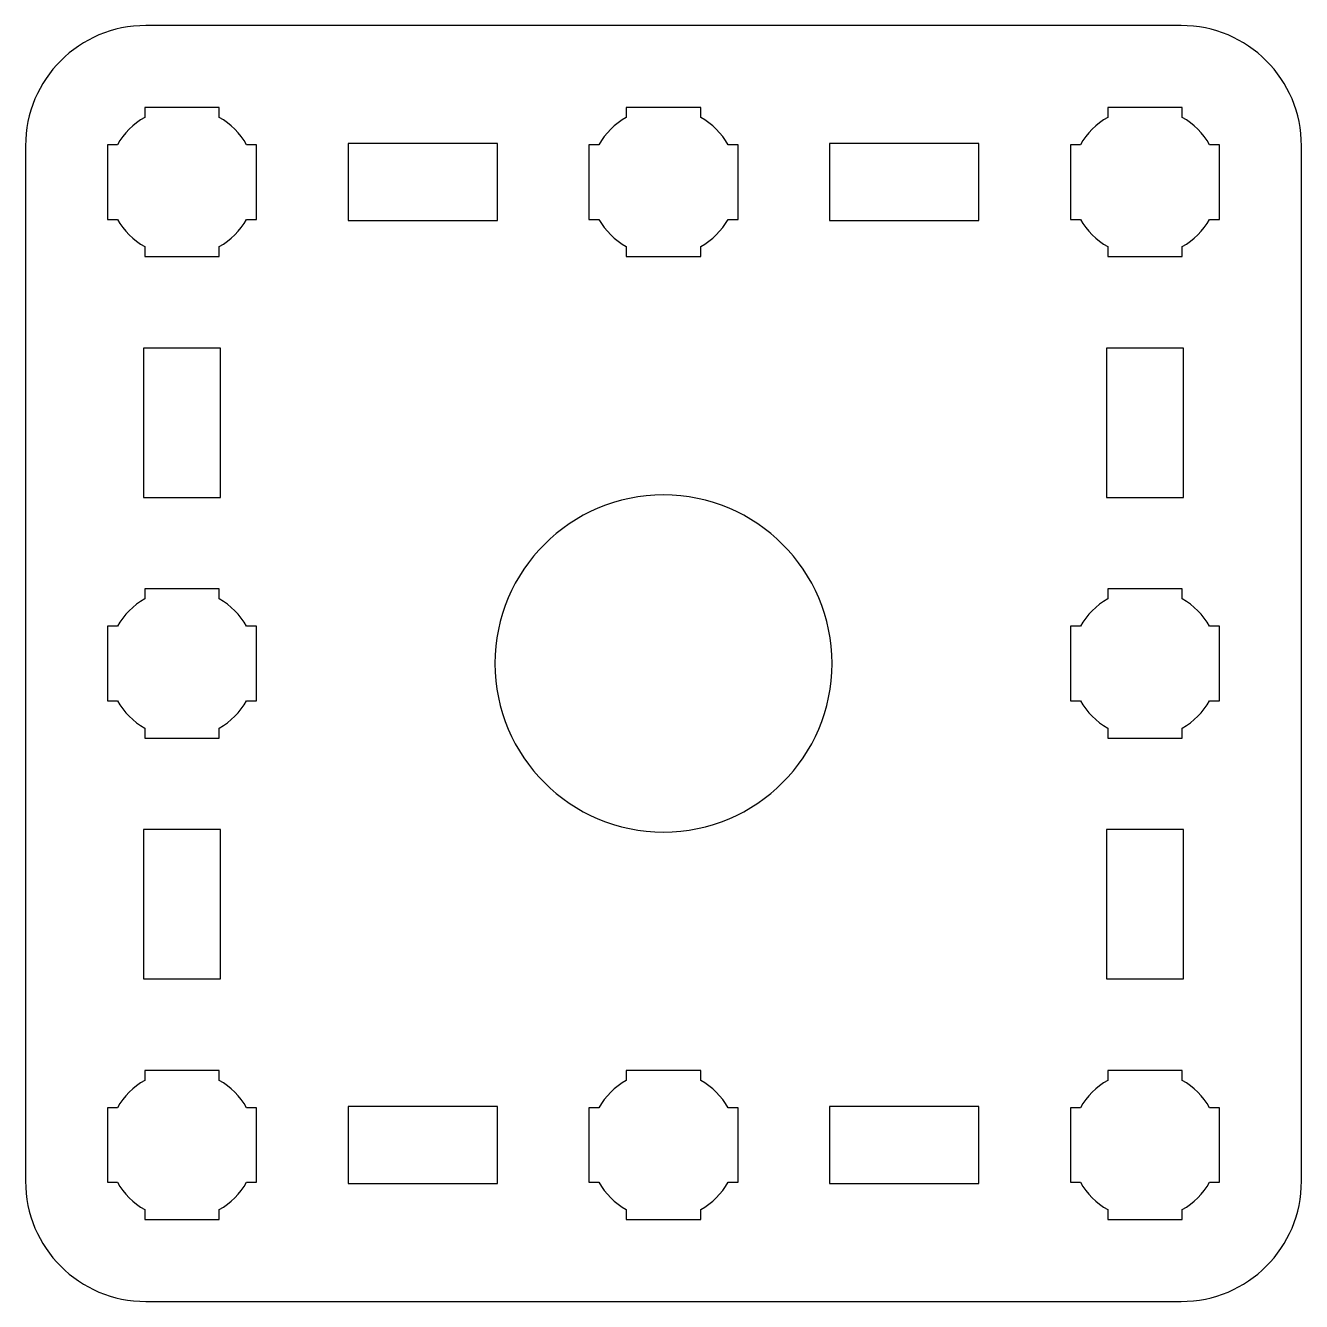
# Model space of a CAD drawing. Extents: x -162 to -48, y -145 to -92.
# Drawn here: x -161.5 to -108.5, y -145 to -92 of the extents above; entities that cross this region are included whole.
import ezdxf

# ---------------------------------------------------------------- set-up
doc = ezdxf.new("R2010")
doc.units = 0
doc.header["$MEASUREMENT"] = 0
doc.layers.add('LAYER_1', color=7, linetype='CONTINUOUS')

msp = doc.modelspace()

# ---------------------------------------------------------------- linework, layer by layer
at = {"layer": 'LAYER_1'}
for points, knots in [([(-156.4994, -91.9997), (-156.4994, -91.9997), (-113.5007, -91.9997), (-113.5007, -91.9997), (-113.5007, -91.9997), (-110.7293, -91.9997), (-108.4997, -94.2306), (-108.4997, -97.0006), (-108.4997, -97.0006), (-108.4997, -97.0006), (-108.4997, -139.9993), (-108.4997, -139.9993), (-108.4997, -139.9993), (-108.4997, -142.7707), (-110.7293, -145.0003), (-113.5007, -145.0003), (-113.5007, -145.0003), (-113.5007, -145.0003), (-156.4994, -145.0003), (-156.4994, -145.0003), (-156.4994, -145.0003), (-159.2694, -145.0003), (-161.5003, -142.7707), (-161.5003, -139.9993), (-161.5003, -139.9993), (-161.5003, -139.9993), (-161.5003, -97.0006), (-161.5003, -97.0006), (-161.5003, -97.0006), (-161.5003, -94.2306), (-159.2694, -91.9997), (-156.4994, -91.9997)], [0, 0, 0, 0, 0.125, 0.125, 0.125, 0.125, 0.25, 0.25, 0.25, 0.25, 0.375, 0.375, 0.375, 0.375, 0.5, 0.5, 0.5, 0.5, 0.625, 0.625, 0.625, 0.625, 0.75, 0.75, 0.75, 0.75, 0.875, 0.875, 0.875, 0.875, 1, 1, 1, 1]), ([(-156.5498, -101.6003), (-156.5498, -101.6003), (-156.5498, -101.1851), (-156.5498, -101.1851), (-156.5498, -101.1851), (-157.0204, -100.9131), (-157.4126, -100.521), (-157.6849, -100.0505), (-157.6849, -100.0505), (-157.6849, -100.0505), (-158.0997, -100.0505), (-158.0997, -100.0505), (-158.0997, -100.0505), (-158.0997, -100.0505), (-158.0997, -98.516), (-158.0997, -98.516), (-158.0997, -98.516), (-158.0997, -98.516), (-158.1, -98.5), (-158.1, -98.5), (-158.1, -98.5), (-158.1, -98.5), (-158.0997, -98.484), (-158.0997, -98.484), (-158.0997, -98.484), (-158.0997, -98.484), (-158.0997, -96.9508), (-158.0997, -96.9508), (-158.0997, -96.9508), (-158.0997, -96.9508), (-157.6854, -96.9508), (-157.6854, -96.9508), (-157.6854, -96.9508), (-157.4131, -96.48), (-157.0206, -96.0873), (-156.5498, -95.815), (-156.5498, -95.815), (-156.5498, -95.815), (-156.5498, -95.4009), (-156.5498, -95.4009), (-156.5498, -95.4009), (-156.5498, -95.4009), (-155.0481, -95.4009), (-155.0481, -95.4009), (-155.0481, -95.4009), (-155.0481, -95.4009), (-155.0001, -95.4003), (-155.0001, -95.4003), (-155.0001, -95.4003), (-155.0001, -95.4003), (-154.9521, -95.4009), (-154.9521, -95.4009), (-154.9521, -95.4009), (-154.9521, -95.4009), (-153.4499, -95.4009), (-153.4499, -95.4009), (-153.4499, -95.4009), (-153.4499, -95.4009), (-153.4499, -95.815), (-153.4499, -95.815), (-153.4499, -95.815), (-152.979, -96.0873), (-152.5867, -96.48), (-152.3145, -96.9508), (-152.3145, -96.9508), (-152.3145, -96.9508), (-151.9, -96.9508), (-151.9, -96.9508), (-151.9, -96.9508), (-151.9, -96.9508), (-151.9, -100.0505), (-151.9, -100.0505), (-151.9, -100.0505), (-151.9, -100.0505), (-152.315, -100.0505), (-152.315, -100.0505), (-152.315, -100.0505), (-152.5872, -100.521), (-152.9794, -100.9131), (-153.4499, -101.1851), (-153.4499, -101.1851), (-153.4499, -101.1851), (-153.4499, -101.6003), (-153.4499, -101.6003), (-153.4499, -101.6003), (-153.4499, -101.6003), (-156.5498, -101.6003), (-156.5498, -101.6003)], [0, 0, 0, 0, 0.0454545, 0.0454545, 0.0454545, 0.0454545, 0.0909091, 0.0909091, 0.0909091, 0.0909091, 0.1363636, 0.1363636, 0.1363636, 0.1363636, 0.1818182, 0.1818182, 0.1818182, 0.1818182, 0.2272727, 0.2272727, 0.2272727, 0.2272727, 0.2727273, 0.2727273, 0.2727273, 0.2727273, 0.3181818, 0.3181818, 0.3181818, 0.3181818, 0.3636364, 0.3636364, 0.3636364, 0.3636364, 0.4090909, 0.4090909, 0.4090909, 0.4090909, 0.4545455, 0.4545455, 0.4545455, 0.4545455, 0.5, 0.5, 0.5, 0.5, 0.5454545, 0.5454545, 0.5454545, 0.5454545, 0.5909091, 0.5909091, 0.5909091, 0.5909091, 0.6363636, 0.6363636, 0.6363636, 0.6363636, 0.6818182, 0.6818182, 0.6818182, 0.6818182, 0.7272727, 0.7272727, 0.7272727, 0.7272727, 0.7727273, 0.7727273, 0.7727273, 0.7727273, 0.8181818, 0.8181818, 0.8181818, 0.8181818, 0.8636364, 0.8636364, 0.8636364, 0.8636364, 0.9090909, 0.9090909, 0.9090909, 0.9090909, 0.9545455, 0.9545455, 0.9545455, 0.9545455, 1, 1, 1, 1]), ([(-136.5498, -101.6003), (-136.5498, -101.6003), (-136.5498, -101.1851), (-136.5498, -101.1851), (-136.5498, -101.1851), (-137.0204, -100.9131), (-137.4126, -100.521), (-137.6849, -100.0505), (-137.6849, -100.0505), (-137.6849, -100.0505), (-138.0997, -100.0505), (-138.0997, -100.0505), (-138.0997, -100.0505), (-138.0997, -100.0505), (-138.0997, -98.516), (-138.0997, -98.516), (-138.0997, -98.516), (-138.0997, -98.516), (-138.1, -98.5), (-138.1, -98.5), (-138.1, -98.5), (-138.1, -98.5), (-138.0997, -98.484), (-138.0997, -98.484), (-138.0997, -98.484), (-138.0997, -98.484), (-138.0997, -96.9508), (-138.0997, -96.9508), (-138.0997, -96.9508), (-138.0997, -96.9508), (-137.6854, -96.9508), (-137.6854, -96.9508), (-137.6854, -96.9508), (-137.4131, -96.48), (-137.0206, -96.0873), (-136.5498, -95.815), (-136.5498, -95.815), (-136.5498, -95.815), (-136.5498, -95.4009), (-136.5498, -95.4009), (-136.5498, -95.4009), (-136.5498, -95.4009), (-135.0481, -95.4009), (-135.0481, -95.4009), (-135.0481, -95.4009), (-135.0481, -95.4009), (-135.0001, -95.4003), (-135.0001, -95.4003), (-135.0001, -95.4003), (-135.0001, -95.4003), (-134.9521, -95.4009), (-134.9521, -95.4009), (-134.9521, -95.4009), (-134.9521, -95.4009), (-133.4499, -95.4009), (-133.4499, -95.4009), (-133.4499, -95.4009), (-133.4499, -95.4009), (-133.4499, -95.815), (-133.4499, -95.815), (-133.4499, -95.815), (-132.979, -96.0873), (-132.5867, -96.48), (-132.3145, -96.9508), (-132.3145, -96.9508), (-132.3145, -96.9508), (-131.9, -96.9508), (-131.9, -96.9508), (-131.9, -96.9508), (-131.9, -96.9508), (-131.9, -100.0505), (-131.9, -100.0505), (-131.9, -100.0505), (-131.9, -100.0505), (-132.315, -100.0505), (-132.315, -100.0505), (-132.315, -100.0505), (-132.5872, -100.521), (-132.9794, -100.9131), (-133.4499, -101.1851), (-133.4499, -101.1851), (-133.4499, -101.1851), (-133.4499, -101.6003), (-133.4499, -101.6003), (-133.4499, -101.6003), (-133.4499, -101.6003), (-136.5498, -101.6003), (-136.5498, -101.6003)], [0, 0, 0, 0, 0.0454545, 0.0454545, 0.0454545, 0.0454545, 0.0909091, 0.0909091, 0.0909091, 0.0909091, 0.1363636, 0.1363636, 0.1363636, 0.1363636, 0.1818182, 0.1818182, 0.1818182, 0.1818182, 0.2272727, 0.2272727, 0.2272727, 0.2272727, 0.2727273, 0.2727273, 0.2727273, 0.2727273, 0.3181818, 0.3181818, 0.3181818, 0.3181818, 0.3636364, 0.3636364, 0.3636364, 0.3636364, 0.4090909, 0.4090909, 0.4090909, 0.4090909, 0.4545455, 0.4545455, 0.4545455, 0.4545455, 0.5, 0.5, 0.5, 0.5, 0.5454545, 0.5454545, 0.5454545, 0.5454545, 0.5909091, 0.5909091, 0.5909091, 0.5909091, 0.6363636, 0.6363636, 0.6363636, 0.6363636, 0.6818182, 0.6818182, 0.6818182, 0.6818182, 0.7272727, 0.7272727, 0.7272727, 0.7272727, 0.7727273, 0.7727273, 0.7727273, 0.7727273, 0.8181818, 0.8181818, 0.8181818, 0.8181818, 0.8636364, 0.8636364, 0.8636364, 0.8636364, 0.9090909, 0.9090909, 0.9090909, 0.9090909, 0.9545455, 0.9545455, 0.9545455, 0.9545455, 1, 1, 1, 1]), ([(-116.5498, -101.6003), (-116.5498, -101.6003), (-116.5498, -101.1851), (-116.5498, -101.1851), (-116.5498, -101.1851), (-117.0204, -100.9131), (-117.4126, -100.521), (-117.6849, -100.0505), (-117.6849, -100.0505), (-117.6849, -100.0505), (-118.0997, -100.0505), (-118.0997, -100.0505), (-118.0997, -100.0505), (-118.0997, -100.0505), (-118.0997, -98.516), (-118.0997, -98.516), (-118.0997, -98.516), (-118.0997, -98.516), (-118.1, -98.5), (-118.1, -98.5), (-118.1, -98.5), (-118.1, -98.5), (-118.0997, -98.484), (-118.0997, -98.484), (-118.0997, -98.484), (-118.0997, -98.484), (-118.0997, -96.9508), (-118.0997, -96.9508), (-118.0997, -96.9508), (-118.0997, -96.9508), (-117.6854, -96.9508), (-117.6854, -96.9508), (-117.6854, -96.9508), (-117.4131, -96.48), (-117.0206, -96.0873), (-116.5498, -95.815), (-116.5498, -95.815), (-116.5498, -95.815), (-116.5498, -95.4009), (-116.5498, -95.4009), (-116.5498, -95.4009), (-116.5498, -95.4009), (-115.0481, -95.4009), (-115.0481, -95.4009), (-115.0481, -95.4009), (-115.0481, -95.4009), (-115.0001, -95.4003), (-115.0001, -95.4003), (-115.0001, -95.4003), (-115.0001, -95.4003), (-114.9521, -95.4009), (-114.9521, -95.4009), (-114.9521, -95.4009), (-114.9521, -95.4009), (-113.4499, -95.4009), (-113.4499, -95.4009), (-113.4499, -95.4009), (-113.4499, -95.4009), (-113.4499, -95.815), (-113.4499, -95.815), (-113.4499, -95.815), (-112.979, -96.0873), (-112.5867, -96.48), (-112.3145, -96.9508), (-112.3145, -96.9508), (-112.3145, -96.9508), (-111.9, -96.9508), (-111.9, -96.9508), (-111.9, -96.9508), (-111.9, -96.9508), (-111.9, -100.0505), (-111.9, -100.0505), (-111.9, -100.0505), (-111.9, -100.0505), (-112.315, -100.0505), (-112.315, -100.0505), (-112.315, -100.0505), (-112.5872, -100.521), (-112.9794, -100.9131), (-113.4499, -101.1851), (-113.4499, -101.1851), (-113.4499, -101.1851), (-113.4499, -101.6003), (-113.4499, -101.6003), (-113.4499, -101.6003), (-113.4499, -101.6003), (-116.5498, -101.6003), (-116.5498, -101.6003)], [0, 0, 0, 0, 0.0454545, 0.0454545, 0.0454545, 0.0454545, 0.0909091, 0.0909091, 0.0909091, 0.0909091, 0.1363636, 0.1363636, 0.1363636, 0.1363636, 0.1818182, 0.1818182, 0.1818182, 0.1818182, 0.2272727, 0.2272727, 0.2272727, 0.2272727, 0.2727273, 0.2727273, 0.2727273, 0.2727273, 0.3181818, 0.3181818, 0.3181818, 0.3181818, 0.3636364, 0.3636364, 0.3636364, 0.3636364, 0.4090909, 0.4090909, 0.4090909, 0.4090909, 0.4545455, 0.4545455, 0.4545455, 0.4545455, 0.5, 0.5, 0.5, 0.5, 0.5454545, 0.5454545, 0.5454545, 0.5454545, 0.5909091, 0.5909091, 0.5909091, 0.5909091, 0.6363636, 0.6363636, 0.6363636, 0.6363636, 0.6818182, 0.6818182, 0.6818182, 0.6818182, 0.7272727, 0.7272727, 0.7272727, 0.7272727, 0.7727273, 0.7727273, 0.7727273, 0.7727273, 0.8181818, 0.8181818, 0.8181818, 0.8181818, 0.8636364, 0.8636364, 0.8636364, 0.8636364, 0.9090909, 0.9090909, 0.9090909, 0.9090909, 0.9545455, 0.9545455, 0.9545455, 0.9545455, 1, 1, 1, 1]), ([(-148.0999, -96.9007), (-148.0999, -96.9007), (-141.8999, -96.9007), (-141.8999, -96.9007), (-141.8999, -96.9007), (-141.8999, -96.9007), (-141.8999, -100.1007), (-141.8999, -100.1007), (-141.8999, -100.1007), (-141.8999, -100.1007), (-148.0999, -100.1007), (-148.0999, -100.1007), (-148.0999, -100.1007), (-148.0999, -100.1007), (-148.0999, -96.9007), (-148.0999, -96.9007)], [0, 0, 0, 0, 0.25, 0.25, 0.25, 0.25, 0.5, 0.5, 0.5, 0.5, 0.75, 0.75, 0.75, 0.75, 1, 1, 1, 1]), ([(-128.0999, -96.9007), (-128.0999, -96.9007), (-121.8999, -96.9007), (-121.8999, -96.9007), (-121.8999, -96.9007), (-121.8999, -96.9007), (-121.8999, -100.1007), (-121.8999, -100.1007), (-121.8999, -100.1007), (-121.8999, -100.1007), (-128.0999, -100.1007), (-128.0999, -100.1007), (-128.0999, -100.1007), (-128.0999, -100.1007), (-128.0999, -96.9007), (-128.0999, -96.9007)], [0, 0, 0, 0, 0.25, 0.25, 0.25, 0.25, 0.5, 0.5, 0.5, 0.5, 0.75, 0.75, 0.75, 0.75, 1, 1, 1, 1]), ([(-156.5994, -105.4002), (-156.5994, -105.4002), (-153.3994, -105.4002), (-153.3994, -105.4002), (-153.3994, -105.4002), (-153.3994, -105.4002), (-153.3994, -111.6002), (-153.3994, -111.6002), (-153.3994, -111.6002), (-153.3994, -111.6002), (-156.5994, -111.6002), (-156.5994, -111.6002), (-156.5994, -111.6002), (-156.5994, -111.6002), (-156.5994, -105.4002), (-156.5994, -105.4002)], [0, 0, 0, 0, 0.25, 0.25, 0.25, 0.25, 0.5, 0.5, 0.5, 0.5, 0.75, 0.75, 0.75, 0.75, 1, 1, 1, 1]), ([(-116.5994, -105.4002), (-116.5994, -105.4002), (-113.3994, -105.4002), (-113.3994, -105.4002), (-113.3994, -105.4002), (-113.3994, -105.4002), (-113.3994, -111.6002), (-113.3994, -111.6002), (-113.3994, -111.6002), (-113.3994, -111.6002), (-116.5994, -111.6002), (-116.5994, -111.6002), (-116.5994, -111.6002), (-116.5994, -111.6002), (-116.5994, -105.4002), (-116.5994, -105.4002)], [0, 0, 0, 0, 0.25, 0.25, 0.25, 0.25, 0.5, 0.5, 0.5, 0.5, 0.75, 0.75, 0.75, 0.75, 1, 1, 1, 1]), ([(-135, -111.5), (-131.1346, -111.5), (-128, -114.6346), (-128, -118.5), (-128, -118.5), (-128, -122.3654), (-131.1346, -125.5), (-135, -125.5), (-135, -125.5), (-138.8654, -125.5), (-142, -122.3654), (-142, -118.5), (-142, -118.5), (-142, -114.6346), (-138.8654, -111.5), (-135, -111.5)], [0, 0, 0, 0, 0.25, 0.25, 0.25, 0.25, 0.5, 0.5, 0.5, 0.5, 0.75, 0.75, 0.75, 0.75, 1, 1, 1, 1]), ([(-156.5498, -121.6003), (-156.5498, -121.6003), (-156.5498, -121.1851), (-156.5498, -121.1851), (-156.5498, -121.1851), (-157.0204, -120.9131), (-157.4126, -120.521), (-157.6849, -120.0505), (-157.6849, -120.0505), (-157.6849, -120.0505), (-158.0997, -120.0505), (-158.0997, -120.0505), (-158.0997, -120.0505), (-158.0997, -120.0505), (-158.0997, -118.516), (-158.0997, -118.516), (-158.0997, -118.516), (-158.0997, -118.516), (-158.1, -118.5), (-158.1, -118.5), (-158.1, -118.5), (-158.1, -118.5), (-158.0997, -118.484), (-158.0997, -118.484), (-158.0997, -118.484), (-158.0997, -118.484), (-158.0997, -116.9508), (-158.0997, -116.9508), (-158.0997, -116.9508), (-158.0997, -116.9508), (-157.6854, -116.9508), (-157.6854, -116.9508), (-157.6854, -116.9508), (-157.4131, -116.48), (-157.0206, -116.0873), (-156.5498, -115.815), (-156.5498, -115.815), (-156.5498, -115.815), (-156.5498, -115.4009), (-156.5498, -115.4009), (-156.5498, -115.4009), (-156.5498, -115.4009), (-155.0481, -115.4009), (-155.0481, -115.4009), (-155.0481, -115.4009), (-155.0481, -115.4009), (-155.0001, -115.4003), (-155.0001, -115.4003), (-155.0001, -115.4003), (-155.0001, -115.4003), (-154.9521, -115.4009), (-154.9521, -115.4009), (-154.9521, -115.4009), (-154.9521, -115.4009), (-153.4499, -115.4009), (-153.4499, -115.4009), (-153.4499, -115.4009), (-153.4499, -115.4009), (-153.4499, -115.815), (-153.4499, -115.815), (-153.4499, -115.815), (-152.979, -116.0873), (-152.5867, -116.48), (-152.3145, -116.9508), (-152.3145, -116.9508), (-152.3145, -116.9508), (-151.9, -116.9508), (-151.9, -116.9508), (-151.9, -116.9508), (-151.9, -116.9508), (-151.9, -120.0505), (-151.9, -120.0505), (-151.9, -120.0505), (-151.9, -120.0505), (-152.315, -120.0505), (-152.315, -120.0505), (-152.315, -120.0505), (-152.5872, -120.521), (-152.9794, -120.9131), (-153.4499, -121.1851), (-153.4499, -121.1851), (-153.4499, -121.1851), (-153.4499, -121.6003), (-153.4499, -121.6003), (-153.4499, -121.6003), (-153.4499, -121.6003), (-156.5498, -121.6003), (-156.5498, -121.6003)], [0, 0, 0, 0, 0.0454545, 0.0454545, 0.0454545, 0.0454545, 0.0909091, 0.0909091, 0.0909091, 0.0909091, 0.1363636, 0.1363636, 0.1363636, 0.1363636, 0.1818182, 0.1818182, 0.1818182, 0.1818182, 0.2272727, 0.2272727, 0.2272727, 0.2272727, 0.2727273, 0.2727273, 0.2727273, 0.2727273, 0.3181818, 0.3181818, 0.3181818, 0.3181818, 0.3636364, 0.3636364, 0.3636364, 0.3636364, 0.4090909, 0.4090909, 0.4090909, 0.4090909, 0.4545455, 0.4545455, 0.4545455, 0.4545455, 0.5, 0.5, 0.5, 0.5, 0.5454545, 0.5454545, 0.5454545, 0.5454545, 0.5909091, 0.5909091, 0.5909091, 0.5909091, 0.6363636, 0.6363636, 0.6363636, 0.6363636, 0.6818182, 0.6818182, 0.6818182, 0.6818182, 0.7272727, 0.7272727, 0.7272727, 0.7272727, 0.7727273, 0.7727273, 0.7727273, 0.7727273, 0.8181818, 0.8181818, 0.8181818, 0.8181818, 0.8636364, 0.8636364, 0.8636364, 0.8636364, 0.9090909, 0.9090909, 0.9090909, 0.9090909, 0.9545455, 0.9545455, 0.9545455, 0.9545455, 1, 1, 1, 1]), ([(-116.5498, -121.6003), (-116.5498, -121.6003), (-116.5498, -121.1851), (-116.5498, -121.1851), (-116.5498, -121.1851), (-117.0204, -120.9131), (-117.4126, -120.521), (-117.6849, -120.0505), (-117.6849, -120.0505), (-117.6849, -120.0505), (-118.0997, -120.0505), (-118.0997, -120.0505), (-118.0997, -120.0505), (-118.0997, -120.0505), (-118.0997, -118.516), (-118.0997, -118.516), (-118.0997, -118.516), (-118.0997, -118.516), (-118.1, -118.5), (-118.1, -118.5), (-118.1, -118.5), (-118.1, -118.5), (-118.0997, -118.484), (-118.0997, -118.484), (-118.0997, -118.484), (-118.0997, -118.484), (-118.0997, -116.9508), (-118.0997, -116.9508), (-118.0997, -116.9508), (-118.0997, -116.9508), (-117.6854, -116.9508), (-117.6854, -116.9508), (-117.6854, -116.9508), (-117.4131, -116.48), (-117.0206, -116.0873), (-116.5498, -115.815), (-116.5498, -115.815), (-116.5498, -115.815), (-116.5498, -115.4009), (-116.5498, -115.4009), (-116.5498, -115.4009), (-116.5498, -115.4009), (-115.0481, -115.4009), (-115.0481, -115.4009), (-115.0481, -115.4009), (-115.0481, -115.4009), (-115.0001, -115.4003), (-115.0001, -115.4003), (-115.0001, -115.4003), (-115.0001, -115.4003), (-114.9521, -115.4009), (-114.9521, -115.4009), (-114.9521, -115.4009), (-114.9521, -115.4009), (-113.4499, -115.4009), (-113.4499, -115.4009), (-113.4499, -115.4009), (-113.4499, -115.4009), (-113.4499, -115.815), (-113.4499, -115.815), (-113.4499, -115.815), (-112.979, -116.0873), (-112.5867, -116.48), (-112.3145, -116.9508), (-112.3145, -116.9508), (-112.3145, -116.9508), (-111.9, -116.9508), (-111.9, -116.9508), (-111.9, -116.9508), (-111.9, -116.9508), (-111.9, -120.0505), (-111.9, -120.0505), (-111.9, -120.0505), (-111.9, -120.0505), (-112.315, -120.0505), (-112.315, -120.0505), (-112.315, -120.0505), (-112.5872, -120.521), (-112.9794, -120.9131), (-113.4499, -121.1851), (-113.4499, -121.1851), (-113.4499, -121.1851), (-113.4499, -121.6003), (-113.4499, -121.6003), (-113.4499, -121.6003), (-113.4499, -121.6003), (-116.5498, -121.6003), (-116.5498, -121.6003)], [0, 0, 0, 0, 0.0454545, 0.0454545, 0.0454545, 0.0454545, 0.0909091, 0.0909091, 0.0909091, 0.0909091, 0.1363636, 0.1363636, 0.1363636, 0.1363636, 0.1818182, 0.1818182, 0.1818182, 0.1818182, 0.2272727, 0.2272727, 0.2272727, 0.2272727, 0.2727273, 0.2727273, 0.2727273, 0.2727273, 0.3181818, 0.3181818, 0.3181818, 0.3181818, 0.3636364, 0.3636364, 0.3636364, 0.3636364, 0.4090909, 0.4090909, 0.4090909, 0.4090909, 0.4545455, 0.4545455, 0.4545455, 0.4545455, 0.5, 0.5, 0.5, 0.5, 0.5454545, 0.5454545, 0.5454545, 0.5454545, 0.5909091, 0.5909091, 0.5909091, 0.5909091, 0.6363636, 0.6363636, 0.6363636, 0.6363636, 0.6818182, 0.6818182, 0.6818182, 0.6818182, 0.7272727, 0.7272727, 0.7272727, 0.7272727, 0.7727273, 0.7727273, 0.7727273, 0.7727273, 0.8181818, 0.8181818, 0.8181818, 0.8181818, 0.8636364, 0.8636364, 0.8636364, 0.8636364, 0.9090909, 0.9090909, 0.9090909, 0.9090909, 0.9545455, 0.9545455, 0.9545455, 0.9545455, 1, 1, 1, 1]), ([(-156.5994, -125.4002), (-156.5994, -125.4002), (-153.3994, -125.4002), (-153.3994, -125.4002), (-153.3994, -125.4002), (-153.3994, -125.4002), (-153.3994, -131.6002), (-153.3994, -131.6002), (-153.3994, -131.6002), (-153.3994, -131.6002), (-156.5994, -131.6002), (-156.5994, -131.6002), (-156.5994, -131.6002), (-156.5994, -131.6002), (-156.5994, -125.4002), (-156.5994, -125.4002)], [0, 0, 0, 0, 0.25, 0.25, 0.25, 0.25, 0.5, 0.5, 0.5, 0.5, 0.75, 0.75, 0.75, 0.75, 1, 1, 1, 1]), ([(-116.5994, -125.4002), (-116.5994, -125.4002), (-113.3994, -125.4002), (-113.3994, -125.4002), (-113.3994, -125.4002), (-113.3994, -125.4002), (-113.3994, -131.6002), (-113.3994, -131.6002), (-113.3994, -131.6002), (-113.3994, -131.6002), (-116.5994, -131.6002), (-116.5994, -131.6002), (-116.5994, -131.6002), (-116.5994, -131.6002), (-116.5994, -125.4002), (-116.5994, -125.4002)], [0, 0, 0, 0, 0.25, 0.25, 0.25, 0.25, 0.5, 0.5, 0.5, 0.5, 0.75, 0.75, 0.75, 0.75, 1, 1, 1, 1]), ([(-156.5498, -141.6003), (-156.5498, -141.6003), (-156.5498, -141.1851), (-156.5498, -141.1851), (-156.5498, -141.1851), (-157.0204, -140.9131), (-157.4126, -140.521), (-157.6849, -140.0505), (-157.6849, -140.0505), (-157.6849, -140.0505), (-158.0997, -140.0505), (-158.0997, -140.0505), (-158.0997, -140.0505), (-158.0997, -140.0505), (-158.0997, -138.516), (-158.0997, -138.516), (-158.0997, -138.516), (-158.0997, -138.516), (-158.1, -138.5), (-158.1, -138.5), (-158.1, -138.5), (-158.1, -138.5), (-158.0997, -138.484), (-158.0997, -138.484), (-158.0997, -138.484), (-158.0997, -138.484), (-158.0997, -136.9508), (-158.0997, -136.9508), (-158.0997, -136.9508), (-158.0997, -136.9508), (-157.6854, -136.9508), (-157.6854, -136.9508), (-157.6854, -136.9508), (-157.4131, -136.48), (-157.0206, -136.0873), (-156.5498, -135.815), (-156.5498, -135.815), (-156.5498, -135.815), (-156.5498, -135.4009), (-156.5498, -135.4009), (-156.5498, -135.4009), (-156.5498, -135.4009), (-155.0481, -135.4009), (-155.0481, -135.4009), (-155.0481, -135.4009), (-155.0481, -135.4009), (-155.0001, -135.4003), (-155.0001, -135.4003), (-155.0001, -135.4003), (-155.0001, -135.4003), (-154.9521, -135.4009), (-154.9521, -135.4009), (-154.9521, -135.4009), (-154.9521, -135.4009), (-153.4499, -135.4009), (-153.4499, -135.4009), (-153.4499, -135.4009), (-153.4499, -135.4009), (-153.4499, -135.815), (-153.4499, -135.815), (-153.4499, -135.815), (-152.979, -136.0873), (-152.5867, -136.48), (-152.3145, -136.9508), (-152.3145, -136.9508), (-152.3145, -136.9508), (-151.9, -136.9508), (-151.9, -136.9508), (-151.9, -136.9508), (-151.9, -136.9508), (-151.9, -140.0505), (-151.9, -140.0505), (-151.9, -140.0505), (-151.9, -140.0505), (-152.315, -140.0505), (-152.315, -140.0505), (-152.315, -140.0505), (-152.5872, -140.521), (-152.9794, -140.9131), (-153.4499, -141.1851), (-153.4499, -141.1851), (-153.4499, -141.1851), (-153.4499, -141.6003), (-153.4499, -141.6003), (-153.4499, -141.6003), (-153.4499, -141.6003), (-156.5498, -141.6003), (-156.5498, -141.6003)], [0, 0, 0, 0, 0.0454545, 0.0454545, 0.0454545, 0.0454545, 0.0909091, 0.0909091, 0.0909091, 0.0909091, 0.1363636, 0.1363636, 0.1363636, 0.1363636, 0.1818182, 0.1818182, 0.1818182, 0.1818182, 0.2272727, 0.2272727, 0.2272727, 0.2272727, 0.2727273, 0.2727273, 0.2727273, 0.2727273, 0.3181818, 0.3181818, 0.3181818, 0.3181818, 0.3636364, 0.3636364, 0.3636364, 0.3636364, 0.4090909, 0.4090909, 0.4090909, 0.4090909, 0.4545455, 0.4545455, 0.4545455, 0.4545455, 0.5, 0.5, 0.5, 0.5, 0.5454545, 0.5454545, 0.5454545, 0.5454545, 0.5909091, 0.5909091, 0.5909091, 0.5909091, 0.6363636, 0.6363636, 0.6363636, 0.6363636, 0.6818182, 0.6818182, 0.6818182, 0.6818182, 0.7272727, 0.7272727, 0.7272727, 0.7272727, 0.7727273, 0.7727273, 0.7727273, 0.7727273, 0.8181818, 0.8181818, 0.8181818, 0.8181818, 0.8636364, 0.8636364, 0.8636364, 0.8636364, 0.9090909, 0.9090909, 0.9090909, 0.9090909, 0.9545455, 0.9545455, 0.9545455, 0.9545455, 1, 1, 1, 1]), ([(-136.5498, -141.6003), (-136.5498, -141.6003), (-136.5498, -141.1851), (-136.5498, -141.1851), (-136.5498, -141.1851), (-137.0204, -140.9131), (-137.4126, -140.521), (-137.6849, -140.0505), (-137.6849, -140.0505), (-137.6849, -140.0505), (-138.0997, -140.0505), (-138.0997, -140.0505), (-138.0997, -140.0505), (-138.0997, -140.0505), (-138.0997, -138.516), (-138.0997, -138.516), (-138.0997, -138.516), (-138.0997, -138.516), (-138.1, -138.5), (-138.1, -138.5), (-138.1, -138.5), (-138.1, -138.5), (-138.0997, -138.484), (-138.0997, -138.484), (-138.0997, -138.484), (-138.0997, -138.484), (-138.0997, -136.9508), (-138.0997, -136.9508), (-138.0997, -136.9508), (-138.0997, -136.9508), (-137.6854, -136.9508), (-137.6854, -136.9508), (-137.6854, -136.9508), (-137.4131, -136.48), (-137.0206, -136.0873), (-136.5498, -135.815), (-136.5498, -135.815), (-136.5498, -135.815), (-136.5498, -135.4009), (-136.5498, -135.4009), (-136.5498, -135.4009), (-136.5498, -135.4009), (-135.0481, -135.4009), (-135.0481, -135.4009), (-135.0481, -135.4009), (-135.0481, -135.4009), (-135.0001, -135.4003), (-135.0001, -135.4003), (-135.0001, -135.4003), (-135.0001, -135.4003), (-134.9521, -135.4009), (-134.9521, -135.4009), (-134.9521, -135.4009), (-134.9521, -135.4009), (-133.4499, -135.4009), (-133.4499, -135.4009), (-133.4499, -135.4009), (-133.4499, -135.4009), (-133.4499, -135.815), (-133.4499, -135.815), (-133.4499, -135.815), (-132.979, -136.0873), (-132.5867, -136.48), (-132.3145, -136.9508), (-132.3145, -136.9508), (-132.3145, -136.9508), (-131.9, -136.9508), (-131.9, -136.9508), (-131.9, -136.9508), (-131.9, -136.9508), (-131.9, -140.0505), (-131.9, -140.0505), (-131.9, -140.0505), (-131.9, -140.0505), (-132.315, -140.0505), (-132.315, -140.0505), (-132.315, -140.0505), (-132.5872, -140.521), (-132.9794, -140.9131), (-133.4499, -141.1851), (-133.4499, -141.1851), (-133.4499, -141.1851), (-133.4499, -141.6003), (-133.4499, -141.6003), (-133.4499, -141.6003), (-133.4499, -141.6003), (-136.5498, -141.6003), (-136.5498, -141.6003)], [0, 0, 0, 0, 0.0454545, 0.0454545, 0.0454545, 0.0454545, 0.0909091, 0.0909091, 0.0909091, 0.0909091, 0.1363636, 0.1363636, 0.1363636, 0.1363636, 0.1818182, 0.1818182, 0.1818182, 0.1818182, 0.2272727, 0.2272727, 0.2272727, 0.2272727, 0.2727273, 0.2727273, 0.2727273, 0.2727273, 0.3181818, 0.3181818, 0.3181818, 0.3181818, 0.3636364, 0.3636364, 0.3636364, 0.3636364, 0.4090909, 0.4090909, 0.4090909, 0.4090909, 0.4545455, 0.4545455, 0.4545455, 0.4545455, 0.5, 0.5, 0.5, 0.5, 0.5454545, 0.5454545, 0.5454545, 0.5454545, 0.5909091, 0.5909091, 0.5909091, 0.5909091, 0.6363636, 0.6363636, 0.6363636, 0.6363636, 0.6818182, 0.6818182, 0.6818182, 0.6818182, 0.7272727, 0.7272727, 0.7272727, 0.7272727, 0.7727273, 0.7727273, 0.7727273, 0.7727273, 0.8181818, 0.8181818, 0.8181818, 0.8181818, 0.8636364, 0.8636364, 0.8636364, 0.8636364, 0.9090909, 0.9090909, 0.9090909, 0.9090909, 0.9545455, 0.9545455, 0.9545455, 0.9545455, 1, 1, 1, 1]), ([(-116.5498, -141.6003), (-116.5498, -141.6003), (-116.5498, -141.1851), (-116.5498, -141.1851), (-116.5498, -141.1851), (-117.0204, -140.9131), (-117.4126, -140.521), (-117.6849, -140.0505), (-117.6849, -140.0505), (-117.6849, -140.0505), (-118.0997, -140.0505), (-118.0997, -140.0505), (-118.0997, -140.0505), (-118.0997, -140.0505), (-118.0997, -138.516), (-118.0997, -138.516), (-118.0997, -138.516), (-118.0997, -138.516), (-118.1, -138.5), (-118.1, -138.5), (-118.1, -138.5), (-118.1, -138.5), (-118.0997, -138.484), (-118.0997, -138.484), (-118.0997, -138.484), (-118.0997, -138.484), (-118.0997, -136.9508), (-118.0997, -136.9508), (-118.0997, -136.9508), (-118.0997, -136.9508), (-117.6854, -136.9508), (-117.6854, -136.9508), (-117.6854, -136.9508), (-117.4131, -136.48), (-117.0206, -136.0873), (-116.5498, -135.815), (-116.5498, -135.815), (-116.5498, -135.815), (-116.5498, -135.4009), (-116.5498, -135.4009), (-116.5498, -135.4009), (-116.5498, -135.4009), (-115.0481, -135.4009), (-115.0481, -135.4009), (-115.0481, -135.4009), (-115.0481, -135.4009), (-115.0001, -135.4003), (-115.0001, -135.4003), (-115.0001, -135.4003), (-115.0001, -135.4003), (-114.9521, -135.4009), (-114.9521, -135.4009), (-114.9521, -135.4009), (-114.9521, -135.4009), (-113.4499, -135.4009), (-113.4499, -135.4009), (-113.4499, -135.4009), (-113.4499, -135.4009), (-113.4499, -135.815), (-113.4499, -135.815), (-113.4499, -135.815), (-112.979, -136.0873), (-112.5867, -136.48), (-112.3145, -136.9508), (-112.3145, -136.9508), (-112.3145, -136.9508), (-111.9, -136.9508), (-111.9, -136.9508), (-111.9, -136.9508), (-111.9, -136.9508), (-111.9, -140.0505), (-111.9, -140.0505), (-111.9, -140.0505), (-111.9, -140.0505), (-112.315, -140.0505), (-112.315, -140.0505), (-112.315, -140.0505), (-112.5872, -140.521), (-112.9794, -140.9131), (-113.4499, -141.1851), (-113.4499, -141.1851), (-113.4499, -141.1851), (-113.4499, -141.6003), (-113.4499, -141.6003), (-113.4499, -141.6003), (-113.4499, -141.6003), (-116.5498, -141.6003), (-116.5498, -141.6003)], [0, 0, 0, 0, 0.0454545, 0.0454545, 0.0454545, 0.0454545, 0.0909091, 0.0909091, 0.0909091, 0.0909091, 0.1363636, 0.1363636, 0.1363636, 0.1363636, 0.1818182, 0.1818182, 0.1818182, 0.1818182, 0.2272727, 0.2272727, 0.2272727, 0.2272727, 0.2727273, 0.2727273, 0.2727273, 0.2727273, 0.3181818, 0.3181818, 0.3181818, 0.3181818, 0.3636364, 0.3636364, 0.3636364, 0.3636364, 0.4090909, 0.4090909, 0.4090909, 0.4090909, 0.4545455, 0.4545455, 0.4545455, 0.4545455, 0.5, 0.5, 0.5, 0.5, 0.5454545, 0.5454545, 0.5454545, 0.5454545, 0.5909091, 0.5909091, 0.5909091, 0.5909091, 0.6363636, 0.6363636, 0.6363636, 0.6363636, 0.6818182, 0.6818182, 0.6818182, 0.6818182, 0.7272727, 0.7272727, 0.7272727, 0.7272727, 0.7727273, 0.7727273, 0.7727273, 0.7727273, 0.8181818, 0.8181818, 0.8181818, 0.8181818, 0.8636364, 0.8636364, 0.8636364, 0.8636364, 0.9090909, 0.9090909, 0.9090909, 0.9090909, 0.9545455, 0.9545455, 0.9545455, 0.9545455, 1, 1, 1, 1]), ([(-148.0999, -136.9007), (-148.0999, -136.9007), (-141.8999, -136.9007), (-141.8999, -136.9007), (-141.8999, -136.9007), (-141.8999, -136.9007), (-141.8999, -140.1007), (-141.8999, -140.1007), (-141.8999, -140.1007), (-141.8999, -140.1007), (-148.0999, -140.1007), (-148.0999, -140.1007), (-148.0999, -140.1007), (-148.0999, -140.1007), (-148.0999, -136.9007), (-148.0999, -136.9007)], [0, 0, 0, 0, 0.25, 0.25, 0.25, 0.25, 0.5, 0.5, 0.5, 0.5, 0.75, 0.75, 0.75, 0.75, 1, 1, 1, 1]), ([(-128.0999, -136.9007), (-128.0999, -136.9007), (-121.8999, -136.9007), (-121.8999, -136.9007), (-121.8999, -136.9007), (-121.8999, -136.9007), (-121.8999, -140.1007), (-121.8999, -140.1007), (-121.8999, -140.1007), (-121.8999, -140.1007), (-128.0999, -140.1007), (-128.0999, -140.1007), (-128.0999, -140.1007), (-128.0999, -140.1007), (-128.0999, -136.9007), (-128.0999, -136.9007)], [0, 0, 0, 0, 0.25, 0.25, 0.25, 0.25, 0.5, 0.5, 0.5, 0.5, 0.75, 0.75, 0.75, 0.75, 1, 1, 1, 1])]:
    msp.add_open_spline(points, degree=3, knots=knots, dxfattribs=at)

doc.saveas('drawing.dxf')
